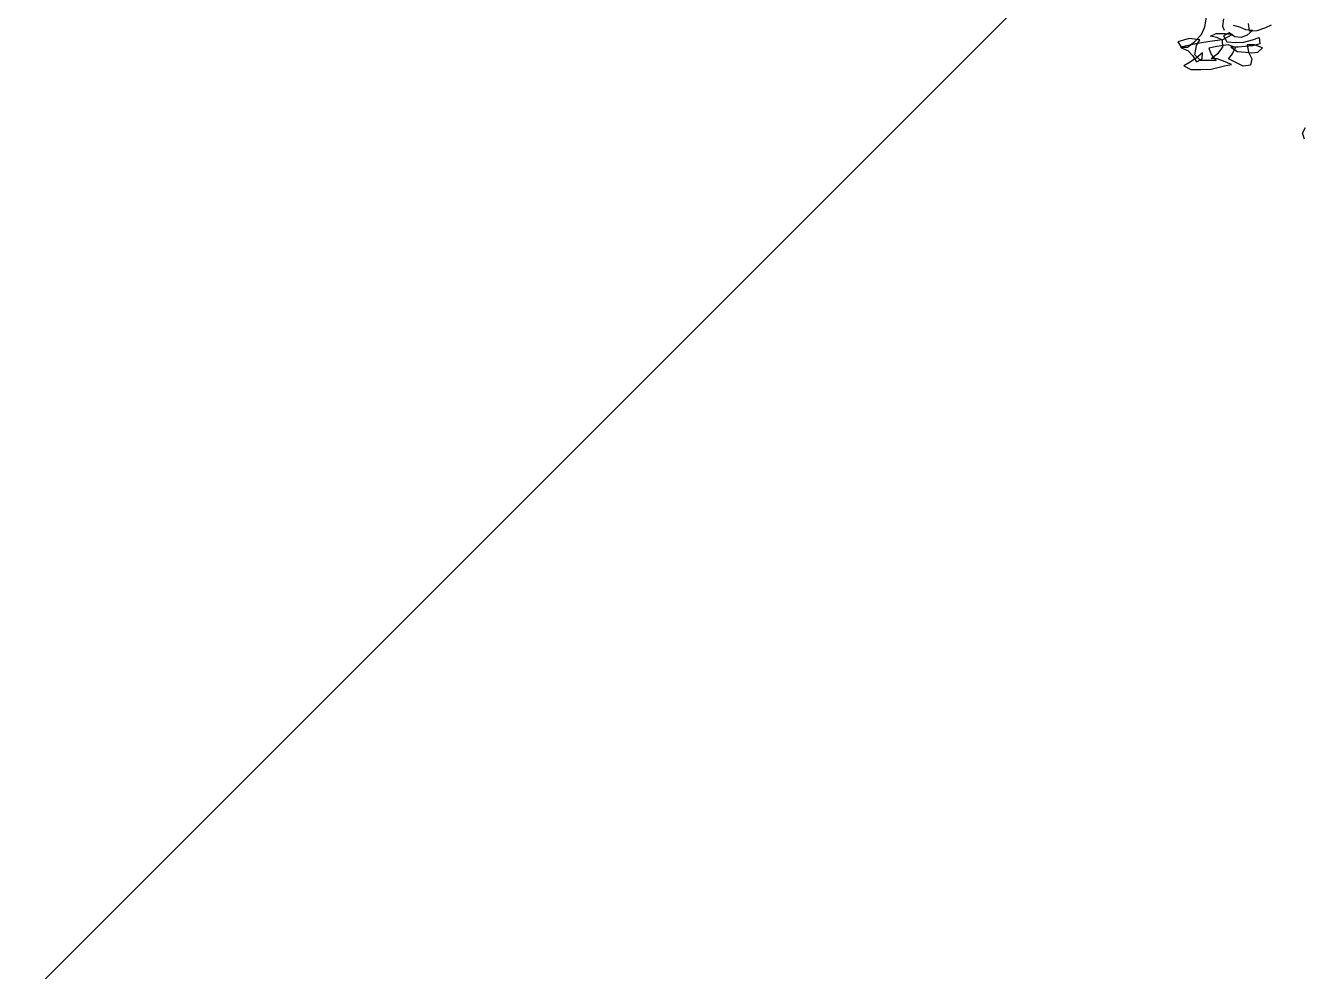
# Model space of a CAD drawing. Header units: inches. Extents: x 350994 to 353538, y 1581369 to 1583842.
# Drawn here: x 351468.663 to 351472.343, y 1583478.564 to 1583481.29 of the extents above; entities that cross this region are included whole.
import ezdxf

# ---------------------------------------------------------------- set-up
doc = ezdxf.new("R2010")
doc.units = ezdxf.units.IN
doc.header["$MEASUREMENT"] = 0
doc.linetypes.add('1', pattern=[0])
doc.layers.add('FOREST', color=96, linetype='Continuous')
doc.layers.add('TREE', color=81, linetype='1')

# ---------------------------------------------------------------- blocks, each defined once
blk = doc.blocks.new('TREE_4')
at = {"color": 94}
for points in [[(-1133.3, 4646), (-1162.3, 4631.5), (-1205.6, 4617.1), (-1243.2, 4614.2), (-1249, 4654.7)], [(-1327.1, 4646.1), (-1295.3, 4637.4), (-1263.5, 4622.9), (-1225.9, 4620), (-1254.8, 4594), (-1286.6, 4582.5), (-1318.4, 4585.4), (-1347.3, 4605.7), (-1376.3, 4591.2), (-1358.9, 4559.4), (-1312.7, 4556.5), (-1272.2, 4559.3), (-1228.8, 4570.9), (-1194.1, 4582.4), (-1191.3, 4550.6), (-1226, 4539.1), (-1266.4, 4536.2), (-1301.1, 4533.3), (-1338.7, 4533.4), (-1304, 4510.2), (-1263.6, 4507.3), (-1231.8, 4504.4), (-1200, 4507.2), (-1176.8, 4530.3), (-1217.3, 4544.8), (-1254.9, 4544.9), (-1249.1, 4507.3), (-1231.8, 4472.6), (-1237.6, 4440.8), (-1275.2, 4435), (-1312.8, 4455.3), (-1350.3, 4472.7), (-1330.1, 4498.7), (-1315.6, 4530.5), (-1353.2, 4545), (-1411, 4536.3), (-1451.5, 4527.7), (-1440, 4495.9), (-1414, 4464.1), (-1494.9, 4464.1), (-1523.8, 4493.1), (-1515.1, 4542.2), (-1497.7, 4571.1), (-1552.6, 4576.9), (-1610.5, 4559.6), (-1590.3, 4527.8), (-1558.5, 4516.2), (-1535.4, 4490.2), (-1515.2, 4458.4), (-1486.2, 4472.8), (-1483.3, 4504.6), (-1515.1, 4478.6), (-1547, 4455.5), (-1578.8, 4438.2), (-1544.1, 4417.9), (-1492.1, 4417.9), (-1440, 4420.7), (-1370.6, 4438), (-1335.9, 4443.7), (-1376.4, 4461.1), (-1408.2, 4472.7), (-1440, 4475.6), (-1402.4, 4504.5), (-1379.2, 4533.4), (-1382.1, 4568.1), (-1411, 4582.6), (-1442.8, 4588.4), (-1413.8, 4602.8), (-1367.6, 4602.8), (-1330, 4597), (-1382.1, 4571), (-1445.7, 4562.4), (-1509.3, 4550.9), (-1564.2, 4539.4), (-1596, 4533.6), (-1561.4, 4533.6), (-1523.7, 4562.5), (-1489, 4597.1), (-1471.6, 4637.6), (-1460, 4707)], [(-1376.2, 4678), (-1382, 4640.4), (-1373.3, 4620.1)], [(-961.2, 4062.6), (-972.5, 4092.8), (-957.1, 4122)]]:
    blk.add_lwpolyline(points, dxfattribs=at)

msp = doc.modelspace()

# ---------------------------------------------------------------- hatches: boundary and pattern name
at = {"layer": 'FOREST', "lineweight": 5}
h = msp.add_hatch(dxfattribs=at)
h.set_pattern_fill('ANSI31', color=96, scale=50, style=0)
h.paths.add_polyline_path([(351604.9274, 1583347.98), (351663.0036, 1583522.9504), (351611.8779, 1583545.3594), (351490.2916, 1583598.0852), (351436.5696, 1583404.4646), (351529.745, 1583373.1705)])
h.paths.add_polyline_path([(351517.5086, 1583480.1397), (351575.3657, 1583480.1397), (351575.3657, 1583465.1397), (351517.5086, 1583465.1397)], flags=24)

# ---------------------------------------------------------------- block references
at = {"layer": 'TREE', "lineweight": 5, "xscale": 0.0005632341344607994, "yscale": 0.0005632341490127146, "zscale": 0.0005632341444477617}
msp.add_blockref('TREE_4', (351472.8911, 1583478.6744), dxfattribs=at)

doc.saveas('drawing.dxf')
